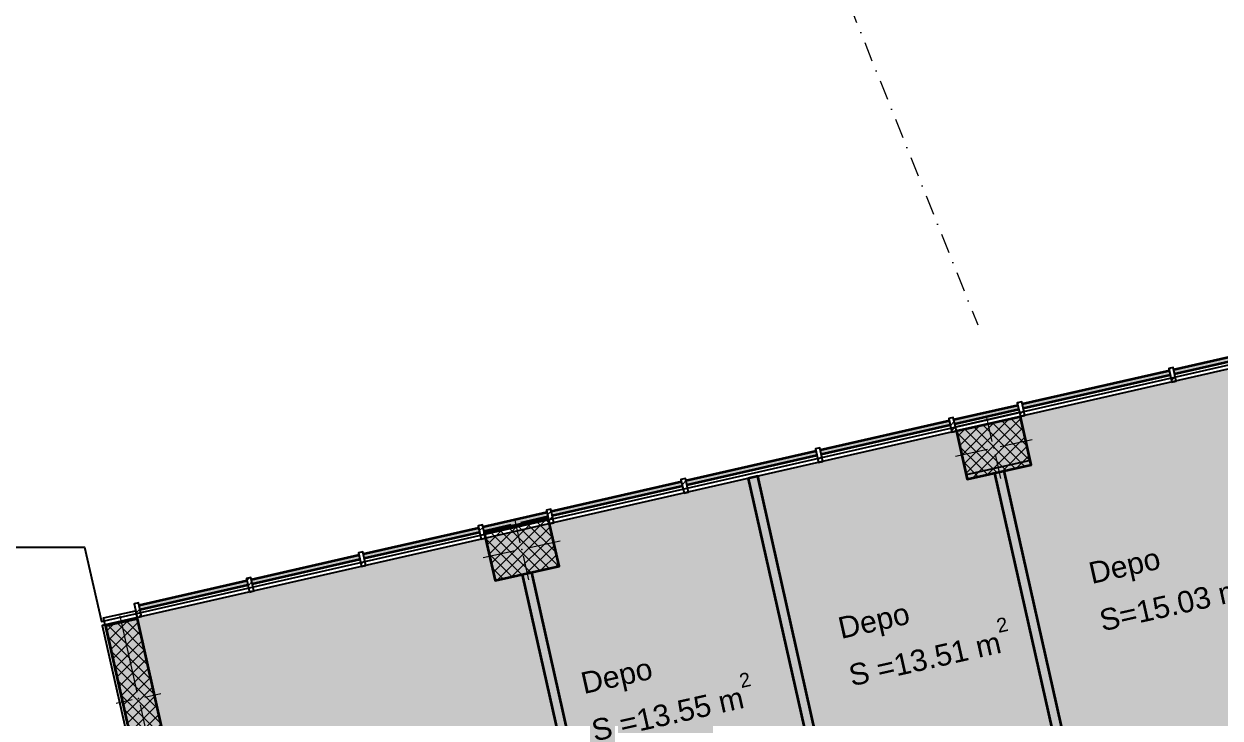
# Model space of a CAD drawing. Header units: millimetres. Extents: x -7085 to 93650, y -113521 to 35214.
# Drawn here: x 33628 to 48197, y -55223 to -46773 of the extents above; entities that cross this region are included whole.
import ezdxf

# ---------------------------------------------------------------- set-up
doc = ezdxf.new("R2010")
doc.units = ezdxf.units.MM
doc.header["$MEASUREMENT"] = 0
doc.linetypes.add('Dot & Dashed', pattern=[502.708322, 238.125, -132.291667, 0, -132.291655])
for name, color, linetype in [('A - Alumil', 7, 'Continuous'), ('A - Muret', 7, 'Continuous'), ('A - Pllaka mbi bodrum', 7, 'Continuous'), ('A - Shtyllat', 7, 'Continuous'), ('A4 - Pllaka Suterenit', 7, 'Continuous')]:
    doc.layers.add(name, color=color, linetype=linetype)
for name, color, linetype, lineweight, true_color in [('A - Alumil_Pen_No__102', 7, 'Continuous', 13, 0xcccccc), ('A - Fill Zone_Pen_No__102', 7, 'Continuous', 13, 0xcccccc), ('A - Fill Zone_Pen_No__145', 7, 'Continuous', 20, 0x0077b0), ('A - Muret_Pen_No__102', 7, 'Continuous', 13, 0xcccccc), ('A - Parcelat_Pen_No__161', 7, 'Continuous', 13, 0x6a6a6a), ('A -Polyline_Pen_No__162', 7, 'Continuous', 25, 0xaaaaaa)]:
    doc.layers.add(name, color=color, linetype=linetype, lineweight=lineweight, true_color=true_color)
for name, color, linetype, lineweight in [('A - Alumil_Pen_No__42', 8, 'Continuous', 25), ('A - Muret_Pen_No__7', 7, 'Continuous', 35), ('A - Pllaka mbi bodrum_Pen_No__42', 8, 'Continuous', 25), ('A - Shtyllat_Pen_No__1', 7, 'Continuous', 13), ('A - Shtyllat_Pen_No__7', 7, 'Continuous', 35), ('A4 - Pllaka Suterenit_Pen_No__42', 8, 'Continuous', 25)]:
    doc.layers.add(name, color=color, linetype=linetype, lineweight=lineweight)
doc.styles.add('GENERATED_STYLE_1', font='')
doc.styles.get('GENERATED_STYLE_1').set_extended_font_data('Arial', bold=True)
pattern_1 = [(45, (0, 0), (-68.94291, 68.94291), []), (135, (0, 0), (68.94291, 68.94291), [])]
pattern_2 = [(45, (0, 0), (-119.32427, 119.32427), []), (45, (-39.77, 39.77), (-119.32427, 119.32427), [])]

# ---------------------------------------------------------------- blocks, each defined once
blk = doc.blocks.new('Slab_3', base_point=(34583, -54097))
at = {"layer": 'A4 - Pllaka Suterenit_Pen_No__42', "color": 8, "linetype": 'Continuous', "lineweight": 25, "flags": 128}
blk.add_lwpolyline([(34583, -54097), (39036, -73827), (63169, -68415), (58723, -48603)], close=True, dxfattribs=at)
blk = doc.blocks.new('Slab_4', base_point=(52202, -19051))
at = {"layer": 'A - Pllaka mbi bodrum_Pen_No__42', "color": 8, "linetype": 'Continuous', "lineweight": 25, "flags": 128}
blk.add_lwpolyline([(52202, -19051), (4150, -19050), (4150, -24901), (27100, -24901), (27100, -53141), (34367, -53141), (34572, -54048), (58272, -48655), (58121, -47975), (60193, -47573), (56977, -33242), (55470, -33580), (54395, -28800), (53758, -28901), (42448, -29954), (42022, -24921), (53287, -23873)], close=True, dxfattribs=at)
blk = doc.blocks.new('Slab_5', base_point=(58723, -48603))
at = {"layer": 'A4 - Pllaka Suterenit_Pen_No__42', "color": 8, "linetype": 'Continuous', "lineweight": 25, "flags": 128}
blk.add_lwpolyline([(58723, -48603), (34583, -54097), (38090, -69633), (55273, -65780), (62227, -64219)], close=True, dxfattribs=at)
blk = doc.blocks.new('Slab_9', base_point=(4150, -19050))
at = {"layer": 'A - Pllaka mbi bodrum_Pen_No__42', "color": 8, "linetype": 'Continuous', "lineweight": 25, "flags": 128}
blk.add_lwpolyline([(4150, -19050), (4150, -24901), (27100, -24901), (27100, -53141), (34367, -53141), (34572, -54048), (55898, -49195), (55730, -48438), (52543, -34237), (55470, -33580), (54395, -28800), (53758, -28901), (42448, -29954), (42022, -24921), (53287, -23873), (52202, -19051)], close=True, dxfattribs=at)
blk = doc.blocks.new('Wall_53', base_point=(34977, -53863))
at = {"layer": 'A - Muret_Pen_No__102', "linetype": 'Continuous', "lineweight": 0, "true_color": 0xcbd9e5}
for points in [[(47632, -50984), (47643, -51032), (49414, -50629), (49403, -50581)], [(45788, -51403), (45799, -51452), (47590, -51044), (47579, -50996)], [(44954, -51593), (44965, -51642), (45745, -51464), (45734, -51416)], [(43329, -51963), (43340, -52011), (44911, -51654), (44900, -51605)], [(41691, -52335), (41702, -52384), (43287, -52024), (43276, -51975)], [(40053, -52708), (40064, -52757), (41649, -52396), (41637, -52348)], [(39219, -52898), (39230, -52947), (40010, -52769), (39999, -52720)], [(37763, -53229), (37774, -53278), (39177, -52959), (39166, -52910)], [(36398, -53540), (36409, -53589), (37721, -53290), (37710, -53242)], [(35031, -53851), (35042, -53900), (36356, -53601), (36345, -53552)]]:
    blk.add_hatch(color=254, dxfattribs=at).paths.add_polyline_path(points)
at = {"layer": 'A - Muret_Pen_No__7', "color": 7, "linetype": 'Continuous', "lineweight": 35, "flags": 128}
for points in [[(49403, -50581), (47632, -50984)], [(47643, -51032), (49414, -50629)], [(47579, -50996), (45788, -51403)], [(45799, -51452), (47590, -51044)], [(45734, -51416), (44954, -51593)], [(44965, -51642), (45745, -51464)], [(44900, -51605), (43329, -51963)], [(43340, -52011), (44911, -51654)], [(43276, -51975), (41691, -52335)], [(41702, -52384), (43287, -52024)], [(41637, -52348), (40053, -52708)], [(40064, -52757), (41649, -52396)], [(39999, -52720), (39219, -52898)], [(39230, -52947), (39562, -52871)], [(39679, -52845), (40010, -52769)], [(39166, -52910), (37763, -53229)], [(37774, -53278), (39177, -52959)], [(37710, -53242), (36398, -53540)], [(36409, -53589), (37721, -53290)], [(36345, -53552), (35031, -53851)], [(35042, -53900), (36356, -53601)]]:
    blk.add_lwpolyline(points, dxfattribs=at)
blk = doc.blocks.new('Wall_65', base_point=(46293, -55715))
at = {"layer": 'A - Muret_Pen_No__102', "linetype": 'Continuous', "lineweight": 0, "true_color": 0xcccccc}
blk.add_hatch(color=254, dxfattribs=at).paths.add_polyline_path([(45451, -52240), (46234, -55728), (46351, -55702), (45568, -52214)])
at = {"layer": 'A - Muret_Pen_No__7', "color": 7, "linetype": 'Continuous', "lineweight": 35, "flags": 128}
for points in [[(45451, -52240), (46234, -55728)], [(46351, -55702), (45568, -52214)]]:
    blk.add_lwpolyline(points, dxfattribs=at)
blk = doc.blocks.new('Wall_67', base_point=(40529, -56906))
at = {"layer": 'A - Muret_Pen_No__102', "linetype": 'Continuous', "lineweight": 0, "true_color": 0xcccccc}
for points in [[(39562, -52871), (39566, -52890), (39683, -52864), (39679, -52845)], [(39697, -53475), (40470, -56919), (40587, -56893), (39815, -53449)]]:
    blk.add_hatch(color=254, dxfattribs=at).paths.add_polyline_path(points)
at = {"layer": 'A - Muret_Pen_No__7', "color": 7, "linetype": 'Continuous', "lineweight": 35, "flags": 128}
for points in [[(39562, -52871), (39566, -52890)], [(39683, -52864), (39679, -52845)], [(40587, -56893), (39815, -53449)], [(39697, -53475), (40470, -56919)], [(40470, -56919), (40587, -56893)]]:
    blk.add_lwpolyline(points, dxfattribs=at)
blk = doc.blocks.new('Wall_68', base_point=(43563, -56717))
at = {"layer": 'A - Muret_Pen_No__102', "linetype": 'Continuous', "lineweight": 0, "true_color": 0xcccccc}
blk.add_hatch(color=254, dxfattribs=at).paths.add_polyline_path([(43563, -56717), (42568, -52280), (42451, -52306), (43446, -56743)])
at = {"layer": 'A - Muret_Pen_No__7', "color": 7, "linetype": 'Continuous', "lineweight": 35, "flags": 128}
for points in [[(42568, -52280), (42451, -52306)], [(43563, -56717), (42568, -52280)], [(42451, -52306), (43446, -56743)]]:
    blk.add_lwpolyline(points, dxfattribs=at)
blk = doc.blocks.new('Column_107', base_point=(35024, -54985))
at = {"layer": 'A - Shtyllat', "linetype": 'Continuous', "lineweight": 0, "true_color": 0x000000}
h = blk.add_hatch(dxfattribs=at)
h.set_pattern_fill('Concrete_Block', color=18, style=0, pattern_type=2)
h.set_pattern_definition(pattern_1)
h.paths.add_polyline_path([(35427, -55869), (35011, -54015), (34621, -54102), (35037, -55956)])
at = {"layer": 'A - Shtyllat_Pen_No__1', "color": 7, "linetype": 'Continuous', "lineweight": 13}
for p, q in [((35007, -54907), (34799, -53980)), ((35102, -54968), (35297, -54924)), ((34946, -55003), (34751, -55047)), ((35042, -55063), (35250, -55990))]:
    blk.add_line(p, q, dxfattribs=at)
blk.add_point((35024, -54985), dxfattribs=at)
at = {"layer": 'A - Shtyllat_Pen_No__7', "color": 7, "linetype": 'Continuous', "lineweight": 35, "flags": 128}
blk.add_lwpolyline([(35427, -55869), (35011, -54015), (34621, -54102), (35037, -55956)], close=True, dxfattribs=at)
blk = doc.blocks.new('Column_112', base_point=(39691, -53169))
at = {"layer": 'A - Shtyllat', "linetype": 'Continuous', "lineweight": 0, "true_color": 0x000000}
h = blk.add_hatch(dxfattribs=at)
h.set_pattern_fill('Concrete_Block', color=18, style=0, pattern_type=2)
h.set_pattern_definition(pattern_1)
h.paths.add_polyline_path([(40015, -52789), (39235, -52964), (39366, -53550), (40146, -53374)])
at = {"layer": 'A - Shtyllat_Pen_No__1', "color": 7, "linetype": 'Continuous', "lineweight": 13}
for p, q in [((39673, -53091), (39607, -52799)), ((39769, -53152), (40159, -53064)), ((39612, -53187), (39222, -53274)), ((39708, -53247), (39774, -53540))]:
    blk.add_line(p, q, dxfattribs=at)
blk.add_point((39691, -53169), dxfattribs=at)
at = {"layer": 'A - Shtyllat_Pen_No__7', "color": 7, "linetype": 'Continuous', "lineweight": 35, "flags": 128}
blk.add_lwpolyline([(40015, -52789), (39235, -52964), (39366, -53550), (40146, -53374)], close=True, dxfattribs=at)
blk = doc.blocks.new('Column_113', base_point=(45441, -51935))
at = {"layer": 'A - Shtyllat', "linetype": 'Continuous', "lineweight": 0, "true_color": 0x000000}
h = blk.add_hatch(dxfattribs=at)
h.set_pattern_fill('Concrete_Block', color=18, style=0, pattern_type=2)
h.set_pattern_definition(pattern_1)
h.paths.add_polyline_path([(45765, -51554), (44985, -51730), (45116, -52315), (45897, -52140)])
at = {"layer": 'A - Shtyllat_Pen_No__1', "color": 7, "linetype": 'Continuous', "lineweight": 13}
for p, q in [((45423, -51857), (45358, -51564)), ((45519, -51917), (45909, -51830)), ((45363, -51952), (44973, -52040)), ((45458, -52013), (45524, -52305))]:
    blk.add_line(p, q, dxfattribs=at)
blk.add_point((45441, -51935), dxfattribs=at)
at = {"layer": 'A - Shtyllat_Pen_No__7', "color": 7, "linetype": 'Continuous', "lineweight": 35, "flags": 128}
blk.add_lwpolyline([(45765, -51554), (44985, -51730), (45116, -52315), (45897, -52140)], close=True, dxfattribs=at)
blk = doc.blocks.new('Column_209', base_point=(35016, -53911))
at = {"layer": 'A - Alumil_Pen_No__102', "linetype": 'Continuous', "lineweight": 13, "true_color": 0xcccccc}
h = blk.add_hatch(dxfattribs=at)
h.set_pattern_fill('Steel', color=254, style=0, pattern_type=2)
h.set_pattern_definition(pattern_2)
h.paths.add_polyline_path([(35008, -54000), (35062, -53988), (35024, -53822), (34970, -53834)])
at = {"layer": 'A - Alumil_Pen_No__42', "color": 8, "linetype": 'Continuous', "lineweight": 25, "flags": 128}
blk.add_lwpolyline([(35008, -54000), (35062, -53988), (35024, -53822), (34970, -53834)], close=True, dxfattribs=at)
blk = doc.blocks.new('Column_210', base_point=(39205, -52958))
at = {"layer": 'A - Alumil_Pen_No__102', "linetype": 'Continuous', "lineweight": 13, "true_color": 0xcccccc}
h = blk.add_hatch(dxfattribs=at)
h.set_pattern_fill('Steel', color=254, style=0, pattern_type=2)
h.set_pattern_definition(pattern_2)
h.paths.add_polyline_path([(39196, -53047), (39250, -53035), (39213, -52869), (39159, -52881)])
at = {"layer": 'A - Alumil_Pen_No__42', "color": 8, "linetype": 'Continuous', "lineweight": 25, "flags": 128}
blk.add_lwpolyline([(39196, -53047), (39250, -53035), (39213, -52869), (39159, -52881)], close=True, dxfattribs=at)
blk = doc.blocks.new('Column_211', base_point=(36384, -53600))
at = {"layer": 'A - Alumil_Pen_No__102', "linetype": 'Continuous', "lineweight": 13, "true_color": 0xcccccc}
h = blk.add_hatch(dxfattribs=at)
h.set_pattern_fill('Steel', color=254, style=0, pattern_type=2)
h.set_pattern_definition(pattern_2)
h.paths.add_polyline_path([(36376, -53689), (36429, -53676), (36392, -53511), (36338, -53523)])
at = {"layer": 'A - Alumil_Pen_No__42', "color": 8, "linetype": 'Continuous', "lineweight": 25, "flags": 128}
blk.add_lwpolyline([(36376, -53689), (36429, -53676), (36392, -53511), (36338, -53523)], close=True, dxfattribs=at)
blk = doc.blocks.new('Column_212', base_point=(37749, -53289))
at = {"layer": 'A - Alumil_Pen_No__102', "linetype": 'Continuous', "lineweight": 13, "true_color": 0xcccccc}
h = blk.add_hatch(dxfattribs=at)
h.set_pattern_fill('Steel', color=254, style=0, pattern_type=2)
h.set_pattern_definition(pattern_2)
h.paths.add_polyline_path([(37741, -53378), (37794, -53366), (37756, -53200), (37703, -53212)])
at = {"layer": 'A - Alumil_Pen_No__42', "color": 8, "linetype": 'Continuous', "lineweight": 25, "flags": 128}
blk.add_lwpolyline([(37741, -53378), (37794, -53366), (37756, -53200), (37703, -53212)], close=True, dxfattribs=at)
blk = doc.blocks.new('Column_213', base_point=(40038, -52768))
at = {"layer": 'A - Alumil_Pen_No__102', "linetype": 'Continuous', "lineweight": 13, "true_color": 0xcccccc}
h = blk.add_hatch(dxfattribs=at)
h.set_pattern_fill('Steel', color=254, style=0, pattern_type=2)
h.set_pattern_definition(pattern_2)
h.paths.add_polyline_path([(40030, -52857), (40084, -52845), (40046, -52679), (39993, -52691)])
at = {"layer": 'A - Alumil_Pen_No__42', "color": 8, "linetype": 'Continuous', "lineweight": 25, "flags": 128}
blk.add_lwpolyline([(40030, -52857), (40084, -52845), (40046, -52679), (39993, -52691)], close=True, dxfattribs=at)
blk = doc.blocks.new('Column_214', base_point=(44939, -51653))
at = {"layer": 'A - Alumil_Pen_No__102', "linetype": 'Continuous', "lineweight": 13, "true_color": 0xcccccc}
h = blk.add_hatch(dxfattribs=at)
h.set_pattern_fill('Steel', color=254, style=0, pattern_type=2)
h.set_pattern_definition(pattern_2)
h.paths.add_polyline_path([(44931, -51742), (44985, -51730), (44947, -51564), (44894, -51576)])
at = {"layer": 'A - Alumil_Pen_No__42', "color": 8, "linetype": 'Continuous', "lineweight": 25, "flags": 128}
blk.add_lwpolyline([(44931, -51742), (44985, -51730), (44947, -51564), (44894, -51576)], close=True, dxfattribs=at)
blk = doc.blocks.new('Column_215', base_point=(41676, -52395))
at = {"layer": 'A - Alumil_Pen_No__102', "linetype": 'Continuous', "lineweight": 13, "true_color": 0xcccccc}
h = blk.add_hatch(dxfattribs=at)
h.set_pattern_fill('Steel', color=254, style=0, pattern_type=2)
h.set_pattern_definition(pattern_2)
h.paths.add_polyline_path([(41668, -52484), (41722, -52472), (41684, -52306), (41631, -52318)])
at = {"layer": 'A - Alumil_Pen_No__42', "color": 8, "linetype": 'Continuous', "lineweight": 25, "flags": 128}
blk.add_lwpolyline([(41668, -52484), (41722, -52472), (41684, -52306), (41631, -52318)], close=True, dxfattribs=at)
blk = doc.blocks.new('Column_216', base_point=(43315, -52022))
at = {"layer": 'A - Alumil_Pen_No__102', "linetype": 'Continuous', "lineweight": 13, "true_color": 0xcccccc}
h = blk.add_hatch(dxfattribs=at)
h.set_pattern_fill('Steel', color=254, style=0, pattern_type=2)
h.set_pattern_definition(pattern_2)
h.paths.add_polyline_path([(43307, -52111), (43360, -52099), (43323, -51933), (43269, -51946)])
at = {"layer": 'A - Alumil_Pen_No__42', "color": 8, "linetype": 'Continuous', "lineweight": 25, "flags": 128}
blk.add_lwpolyline([(43307, -52111), (43360, -52099), (43323, -51933), (43269, -51946)], close=True, dxfattribs=at)
blk = doc.blocks.new('Column_217', base_point=(45773, -51463))
at = {"layer": 'A - Alumil_Pen_No__102', "linetype": 'Continuous', "lineweight": 13, "true_color": 0xcccccc}
h = blk.add_hatch(dxfattribs=at)
h.set_pattern_fill('Steel', color=254, style=0, pattern_type=2)
h.set_pattern_definition(pattern_2)
h.paths.add_polyline_path([(45765, -51552), (45819, -51540), (45781, -51374), (45727, -51386)])
at = {"layer": 'A - Alumil_Pen_No__42', "color": 8, "linetype": 'Continuous', "lineweight": 25, "flags": 128}
blk.add_lwpolyline([(45765, -51552), (45819, -51540), (45781, -51374), (45727, -51386)], close=True, dxfattribs=at)
blk = doc.blocks.new('Column_218', base_point=(47618, -51043))
at = {"layer": 'A - Alumil_Pen_No__102', "linetype": 'Continuous', "lineweight": 13, "true_color": 0xcccccc}
h = blk.add_hatch(dxfattribs=at)
h.set_pattern_fill('Steel', color=254, style=0, pattern_type=2)
h.set_pattern_definition(pattern_2)
h.paths.add_polyline_path([(47610, -51132), (47663, -51120), (47626, -50954), (47572, -50966)])
at = {"layer": 'A - Alumil_Pen_No__42', "color": 8, "linetype": 'Continuous', "lineweight": 25, "flags": 128}
blk.add_lwpolyline([(47610, -51132), (47663, -51120), (47626, -50954), (47572, -50966)], close=True, dxfattribs=at)

msp = doc.modelspace()

# ---------------------------------------------------------------- hatches: boundary and pattern name
at = {"layer": 'A - Fill Zone_Pen_No__102', "linetype": 'Continuous', "lineweight": 0, "true_color": 0xf2f2f2}
for points in [[(38057, -69641), (62321, -64191), (63265, -68393), (83256, -63910), (75456, -29147), (57048, -33333), (60243, -47569), (58670, -47922), (58821, -48581), (34621, -54102)], [(45379, -51641), (48492, -50931), (48551, -50918), (49564, -55432), (46389, -56144), (45510, -52228)], [(42509, -52293), (43514, -56769), (46385, -56125), (45379, -51641)], [(42509, -52293), (43518, -56789), (40647, -57433), (39756, -53462), (39640, -52945)], [(34618, -54089), (35622, -58562), (40257, -57521), (40139, -56994), (40529, -56906), (39640, -52947), (35008, -54000)]]:
    msp.add_hatch(color=7, dxfattribs=at).paths.add_polyline_path(points)

# ---------------------------------------------------------------- linework, layer by layer
at = {"layer": 'A - Parcelat_Pen_No__161', "color": 251, "linetype": 'Dot & Dashed', "lineweight": 13, "true_color": 0x6a6a6a}
msp.add_lwpolyline([(40501, -38599), (45246, -50435)], dxfattribs=at)
at = {"layer": 'A -Polyline_Pen_No__162', "color": 253, "linetype": 'Continuous', "lineweight": 25, "true_color": 0xaaaaaa}
for points in [[(45753, -51501), (45885, -52087), (45104, -52262), (44973, -51676)], [(40015, -52789), (40146, -53374), (39366, -53550), (39234, -52964)], [(35427, -55869), (35037, -55956), (34599, -54004), (34989, -53917)]]:
    msp.add_lwpolyline(points, close=True, dxfattribs=at)

# ---------------------------------------------------------------- block references
at = {"layer": 'A - Alumil', "color": 8, "lineweight": 25}
for name, p in [('Column_218', (47618, -51043)), ('Column_217', (45773, -51463)), ('Column_214', (44939, -51653)), ('Column_216', (43315, -52022)), ('Column_215', (41676, -52395)), ('Column_213', (40038, -52768)), ('Column_210', (39205, -52958)), ('Column_212', (37749, -53289)), ('Column_211', (36384, -53600)), ('Column_209', (35016, -53911))]:
    msp.add_blockref(name, p, dxfattribs=at)
at = {"layer": 'A - Muret', "color": 7, "lineweight": 35}
for name, p in [('Wall_53', (34977, -53863)), ('Wall_68', (43563, -56717)), ('Wall_65', (46293, -55715)), ('Wall_67', (40529, -56906))]:
    msp.add_blockref(name, p, dxfattribs=at)
at = {"layer": 'A - Pllaka mbi bodrum', "color": 8, "linetype": 'Continuous', "lineweight": 25}
for name, p in [('Slab_4', (52202, -19051)), ('Slab_9', (4150, -19050))]:
    msp.add_blockref(name, p, dxfattribs=at)
at = {"layer": 'A - Shtyllat', "color": 7, "lineweight": 35}
for name, p in [('Column_113', (45441, -51935)), ('Column_112', (39691, -53169)), ('Column_107', (35024, -54985))]:
    msp.add_blockref(name, p, dxfattribs=at)
at = {"layer": 'A4 - Pllaka Suterenit', "color": 8, "linetype": 'Continuous', "lineweight": 25}
for name, p in [('Slab_3', (34583, -54097)), ('Slab_5', (58723, -48603))]:
    msp.add_blockref(name, p, dxfattribs=at)

# ---------------------------------------------------------------- texts
at = {"layer": 'A - Fill Zone_Pen_No__145', "color": 144, "lineweight": 20, "true_color": 0x0077b0, "char_height": 262.5, "attachment_point": 7, "rotation": 12.6479, "style": 'GENERATED_STYLE_1'}
for s, insert in [('{\\fArial|b0|i0|c0|p34;Depo ^MS=15.03 m{\\H0.66x;\\S2^  ;}}', (46764, -54172)), ('{\\fArial|b0|i0|c0|p34;Depo^MS =13.51 m{\\H0.66x;\\S2^  ;}}', (43711, -54841)), ('{\\fArial|b0|i0|c0|p34;Depo ^MS =13.55 m{\\H0.66x;\\S2^  ;}}', (40578, -55512))]:
    msp.add_mtext(s, dxfattribs=dict(at, insert=insert))

doc.saveas('drawing.dxf')
